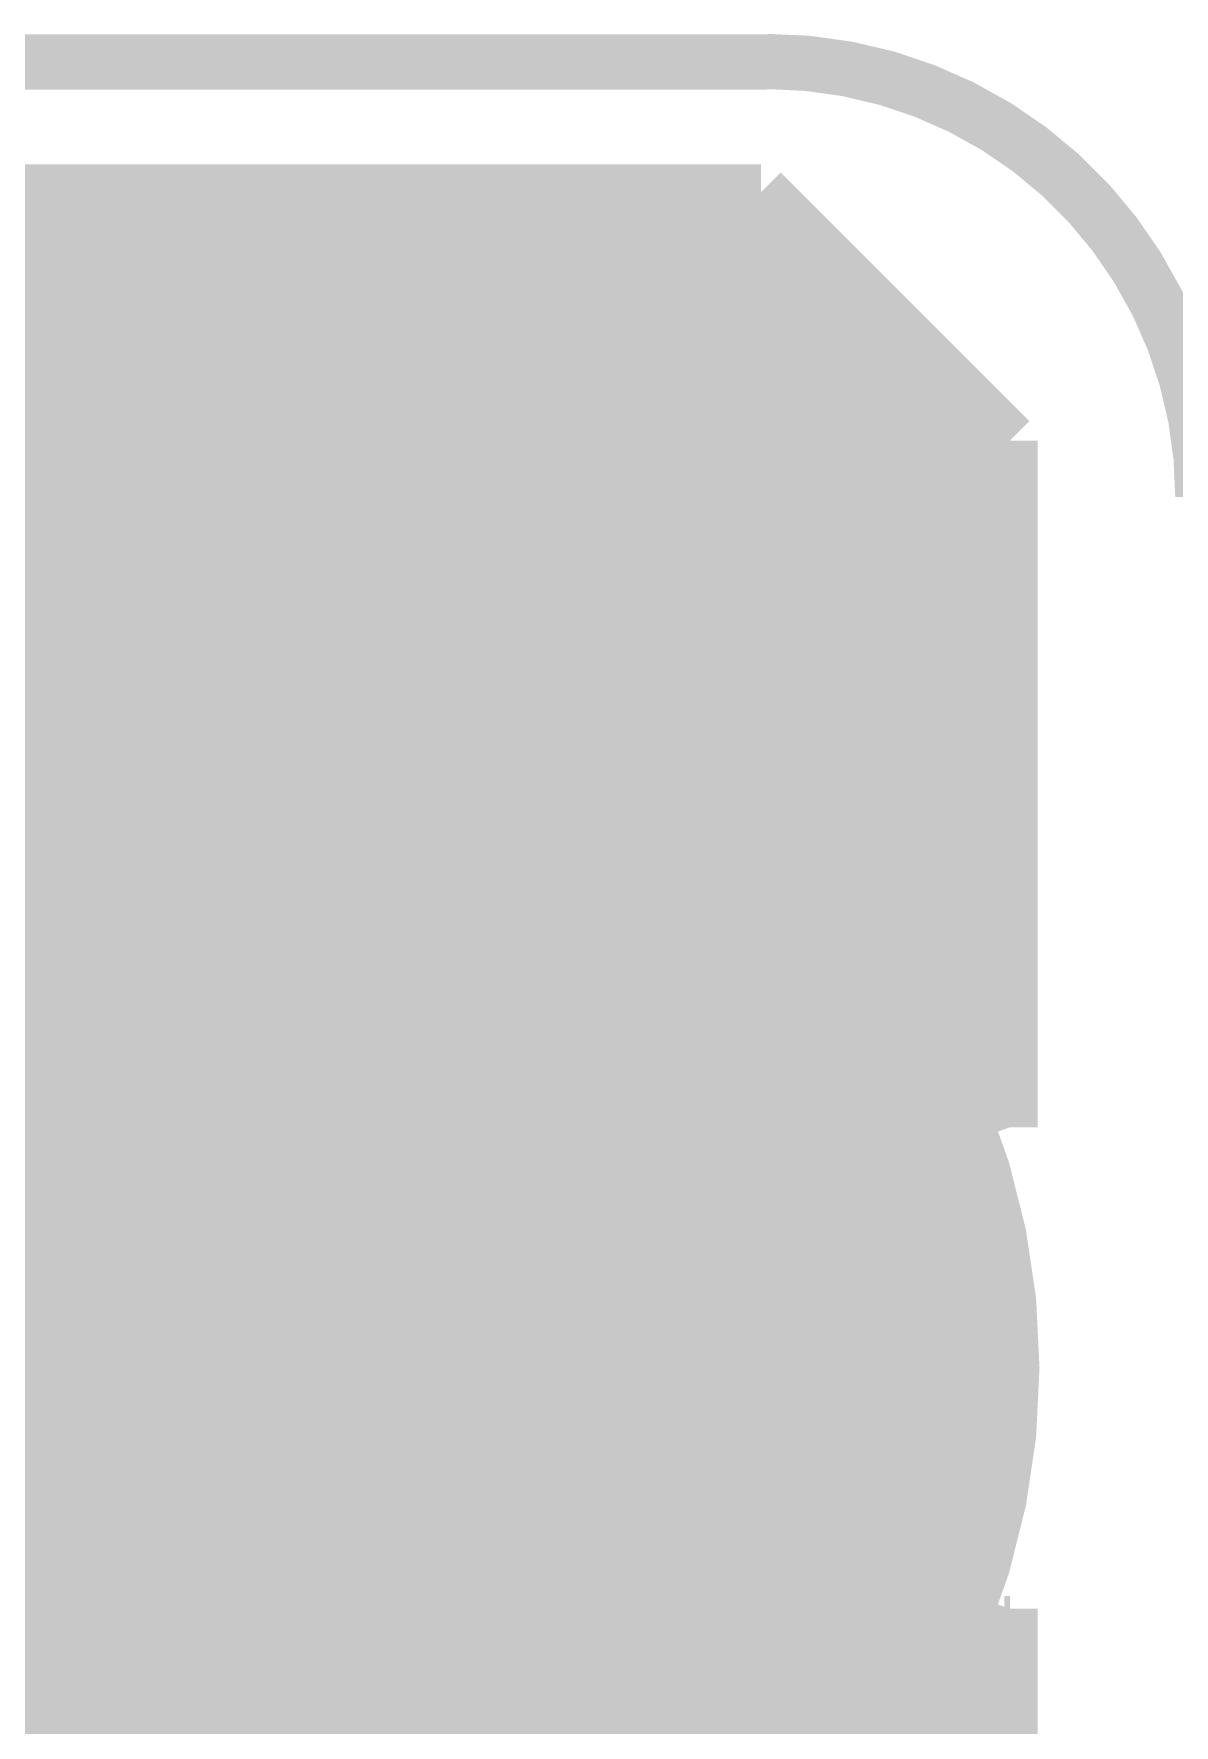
# Model space of a CAD drawing. Extents: x -72 to 72, y -47 to 50.
# Drawn here: x 18.63 to 23.87, y 42.36 to 50.13 of the extents above; entities that cross this region are included whole.
import ezdxf

# ---------------------------------------------------------------- set-up
doc = ezdxf.new("R2010")
doc.units = 0
doc.header["$MEASUREMENT"] = 0
doc.layers.get('0').update_dxf_attribs({"linetype": 'CONTINUOUS'})
for name, color, linetype in [('22-303-0_BOT', 7, 'CONTINUOUS'), ('22-303-0_DRD', 7, 'CONTINUOUS'), ('22-303-0_GND', 6, 'CONTINUOUS'), ('22-303-0_IN1', 4, 'CONTINUOUS'), ('22-303-0_IN2', 3, 'CONTINUOUS'), ('22-303-0_PWR', 5, 'CONTINUOUS'), ('22-303-0_SMB', 10, 'CONTINUOUS'), ('22-303-0_SMT', 14, 'CONTINUOUS'), ('22-303-0_TOP', 8, 'CONTINUOUS'), ('THRUHOLE_TAP', 7, 'CONTINUOUS')]:
    doc.layers.add(name, color=color, linetype=linetype)

# ---------------------------------------------------------------- blocks, each defined once
blk = doc.blocks.new('ROUND_29')
at = {"const_width": 2.99974}
blk.add_lwpolyline([(-1.49987, 0, 1), (1.49987, 0, 1)], format="xyb", close=True, dxfattribs=at)
blk = doc.blocks.new('ROUND_77')
at = {"const_width": 3.24993}
blk.add_lwpolyline([(-1.624964, 0, 1), (1.624964, 0, 1)], format="xyb", close=True, dxfattribs=at)
blk = doc.blocks.new('ROUND_20')
at = {"const_width": 0.7493}
blk.add_lwpolyline([(-0.37465, 0, 1), (0.37465, 0, 1)], format="xyb", close=True, dxfattribs=at)
blk = doc.blocks.new('ROUND_1')
at = {"const_width": 0.50038}
blk.add_lwpolyline([(-0.25019, 0, 1), (0.25019, 0, 1)], format="xyb", close=True, dxfattribs=at)
blk = doc.blocks.new('ROUND_102')
at = {"const_width": 1.6002}
blk.add_lwpolyline([(-0.8001, 0, 1), (0.8001, 0, 1)], format="xyb", close=True, dxfattribs=at)

msp = doc.modelspace()

# ---------------------------------------------------------------- linework, layer by layer
at = {"layer": '22-303-0_BOT', "const_width": 0.254}
for points in [[(21.971, 49.403), (-21.209, 49.403)], [(18.6436, 49.403), (18.6436, 47.01286)], [(18.8722, 49.403), (18.8722, 47.1043)], [(19.1008, 49.403), (19.1008, 47.17796)], [(19.3294, 49.403), (19.3294, 47.23384)], [(19.558, 49.403), (19.558, 47.27448)], [(19.7866, 49.403), (19.7866, 47.29734)], [(20.0152, 49.403), (20.0152, 47.30242)], [(20.2438, 49.403), (20.2438, 47.2948)], [(20.4724, 49.403), (20.4724, 47.2694)], [(20.701, 49.403), (20.701, 47.22876)], [(20.9296, 49.403), (20.9296, 47.17034)], [(21.1582, 49.403), (21.1582, 47.09414)], [(21.3868, 49.403), (21.3868, 46.99762)], [(21.6154, 49.403), (21.6154, 46.88078)], [(21.844, 49.403), (21.844, 46.74108)], [(21.971, 49.403), (23.114, 48.26)], [(22.0726, 49.3014), (22.0726, 46.57344)], [(22.1488, 49.2252), (-21.3868, 49.2252)], [(22.3012, 49.0728), (22.3012, 46.37024)], [(22.3774, 48.9966), (-21.6154, 48.9966)], [(22.5298, 48.8442), (22.5298, 46.1264)], [(22.606, 48.768), (-21.844, 48.768)], [(22.7584, 48.6156), (22.7584, 45.81906)], [(22.8346, 48.5394), (15.41272, 48.5394)], [(22.987, 48.387), (22.987, 45.41266)], [(23.0632, 48.3108), (15.68958, 48.3108)], [(23.114, 48.26), (23.114, 45.10532)], [(23.114, 48.0822), (15.83944, 48.0822)], [(23.114, 47.8536), (15.91818, 47.8536)], [(23.114, 47.625), (15.94358, 47.625)], [(23.114, 47.3964), (15.91818, 47.3964)], [(19.06016, 47.1678), (15.83944, 47.1678)], [(23.114, 47.1678), (20.93976, 47.1678)], [(23.114, 46.9392), (21.50872, 46.9392)], [(23.114, 46.7106), (21.88972, 46.7106)], [(23.114, 46.482), (22.18182, 46.482)], [(23.114, 46.2534), (22.4155, 46.2534)], [(23.114, 46.0248), (22.61108, 46.0248)], [(23.114, 45.7962), (22.77364, 45.7962)], [(23.114, 45.5676), (22.90826, 45.5676)], [(23.114, 45.339), (23.02002, 45.339)], [(23.114, 42.89298), (23.114, 40.767)], [(23.114, 42.8244), (23.0886, 42.8244)], [(22.987, 42.58564), (22.987, 40.80002)], [(23.114, 42.5958), (22.99208, 42.5958)], [(23.114, 42.3672), (22.8727, 42.3672)]]:
    msp.add_lwpolyline(points, dxfattribs=at)
for points in [[(19.99996, 47.30496, 0.4142136), (16.69542, 44.00042)], [(23.114, 45.10532, 0.3175294), (19.99996, 47.30496)], [(16.69542, 44.00042, 0.4142136), (19.99996, 40.69588)], [(19.99996, 40.69588, 0.3173302), (23.114, 42.89298)]]:
    msp.add_lwpolyline(points, format="xyb", dxfattribs=at)
at = {"layer": '22-303-0_DRD', "const_width": 0.254}
for points in [[(-21.99894, 49.9999), (21.99894, 49.9999)], [(19.74596, 44.63542), (19.36496, 44.25442)], [(20.25396, 44.63542), (19.74596, 44.63542)], [(20.63496, 44.25442), (20.25396, 44.63542)], [(19.36496, 44.25442), (19.36496, 43.74642)], [(20.63496, 43.74642), (20.63496, 44.25442)], [(19.36496, 43.74642), (19.74596, 43.36542)], [(20.25396, 43.36542), (20.63496, 43.74642)], [(19.74596, 43.36542), (20.25396, 43.36542)]]:
    msp.add_lwpolyline(points, dxfattribs=at)
msp.add_lwpolyline([(24.00046, 48.00092, 0.4142136), (21.99894, 50.00244)], format="xyb", dxfattribs=at)
at = {"layer": '22-303-0_GND', "const_width": 0.254}
msp.add_lwpolyline([(-21.99894, 49.9999), (21.99894, 49.9999)], dxfattribs=at)
msp.add_lwpolyline([(24.00046, 48.00092, 0.4142136), (21.99894, 50.00244)], format="xyb", dxfattribs=at)
at = {"layer": '22-303-0_IN2', "const_width": 0.254}
for points in [[(21.971, 49.403), (-12.12596, 49.403)], [(18.6436, 49.403), (18.6436, 47.01286)], [(18.8722, 49.403), (18.8722, 47.1043)], [(19.1008, 49.403), (19.1008, 47.17796)], [(19.3294, 49.403), (19.3294, 47.23384)], [(19.558, 49.403), (19.558, 47.27448)], [(19.7866, 49.403), (19.7866, 47.29734)], [(20.0152, 49.403), (20.0152, 47.30242)], [(20.2438, 49.403), (20.2438, 47.2948)], [(20.4724, 49.403), (20.4724, 47.2694)], [(20.701, 49.403), (20.701, 47.22876)], [(20.9296, 49.403), (20.9296, 47.17034)], [(21.1582, 49.403), (21.1582, 47.09414)], [(21.3868, 49.403), (21.3868, 46.99762)], [(21.6154, 49.403), (21.6154, 46.88078)], [(21.844, 49.403), (21.844, 46.74108)], [(21.971, 49.403), (23.114, 48.26)], [(22.0726, 49.3014), (22.0726, 46.57344)], [(22.1488, 49.2252), (-11.94816, 49.2252)], [(22.3012, 49.0728), (22.3012, 46.37024)], [(22.3774, 48.9966), (-11.71956, 48.9966)], [(22.5298, 48.8442), (22.5298, 46.1264)], [(22.606, 48.768), (-11.52652, 48.768)], [(22.7584, 48.6156), (22.7584, 45.81906)], [(22.8346, 48.5394), (15.41272, 48.5394)], [(22.987, 48.387), (22.987, 45.41266)], [(23.0632, 48.3108), (15.68958, 48.3108)], [(23.114, 48.26), (23.114, 45.10532)], [(23.114, 48.0822), (15.83944, 48.0822)], [(23.114, 47.8536), (15.91818, 47.8536)], [(23.114, 47.625), (15.94358, 47.625)], [(23.114, 47.3964), (15.91818, 47.3964)], [(19.06016, 47.1678), (15.83944, 47.1678)], [(23.114, 47.1678), (20.93976, 47.1678)], [(23.114, 46.9392), (21.50872, 46.9392)], [(23.114, 46.7106), (21.88972, 46.7106)], [(23.114, 46.482), (22.18182, 46.482)], [(23.114, 46.2534), (22.4155, 46.2534)], [(23.114, 46.0248), (22.61108, 46.0248)], [(23.114, 45.7962), (22.77364, 45.7962)], [(23.114, 45.5676), (22.90826, 45.5676)], [(23.114, 45.339), (23.02002, 45.339)], [(23.114, 42.89298), (23.114, 31.75)], [(23.114, 42.8244), (23.0886, 42.8244)], [(22.987, 42.58564), (22.987, 31.18104)], [(23.114, 42.5958), (22.99208, 42.5958)], [(23.114, 42.3672), (22.8727, 42.3672)]]:
    msp.add_lwpolyline(points, dxfattribs=at)
for points in [[(19.99996, 47.30496, 0.4142136), (16.69542, 44.00042)], [(23.114, 45.10532, 0.3175294), (19.99996, 47.30496)], [(16.69542, 44.00042, 0.4142136), (19.99996, 40.69588)], [(19.99996, 40.69588, 0.3173302), (23.114, 42.89298)]]:
    msp.add_lwpolyline(points, format="xyb", dxfattribs=at)
at = {"layer": '22-303-0_PWR', "const_width": 0.254}
msp.add_lwpolyline([(-21.99894, 49.9999), (21.99894, 49.9999)], dxfattribs=at)
msp.add_lwpolyline([(24.00046, 48.00092, 0.4142136), (21.99894, 50.00244)], format="xyb", dxfattribs=at)
at = {"layer": '22-303-0_TOP', "const_width": 0.254}
for points in [[(22.098, 49.276), (-21.336, 49.276), (-22.86, 47.752)], [(22.1488, 49.2252), (-21.3868, 49.2252)], [(18.6436, 49.276), (18.6436, 47.01286)], [(18.8722, 49.276), (18.8722, 47.1043)], [(19.1008, 49.276), (19.1008, 47.17796)], [(19.3294, 49.276), (19.3294, 47.23384)], [(19.558, 49.276), (19.558, 47.27448)], [(19.7866, 49.276), (19.7866, 47.29734)], [(20.0152, 49.276), (20.0152, 47.30242)], [(20.2438, 49.276), (20.2438, 47.2948)], [(20.4724, 49.276), (20.4724, 47.2694)], [(20.701, 49.276), (20.701, 47.22876)], [(20.9296, 49.276), (20.9296, 48.71974)], [(21.1582, 49.276), (21.1582, 48.93818)], [(21.3868, 49.276), (21.3868, 49.03724)], [(21.6154, 49.276), (21.6154, 49.06264)], [(21.844, 49.276), (21.844, 49.022)], [(22.0726, 49.276), (22.0726, 48.90262)], [(22.098, 49.276), (23.114, 48.26)], [(22.3012, 49.0728), (22.3012, 48.63592)], [(21.26742, 48.9966), (-21.6154, 48.9966)], [(22.3774, 48.9966), (21.91258, 48.9966)], [(22.5298, 48.8442), (22.5298, 46.1264)], [(20.96516, 48.768), (-21.844, 48.768)], [(22.606, 48.768), (22.2123, 48.768)], [(22.7584, 48.6156), (22.7584, 45.81906)], [(20.83562, 48.5394), (15.41272, 48.5394)], [(22.8346, 48.5394), (22.34438, 48.5394)], [(22.987, 48.387), (22.987, 45.41266)], [(20.78736, 48.3108), (15.68958, 48.3108)], [(23.0632, 48.3108), (22.39264, 48.3108)], [(23.114, 48.26), (23.114, 45.10532)], [(20.80514, 48.0822), (15.83944, 48.0822)], [(23.114, 48.0822), (22.37486, 48.0822)], [(20.89658, 47.8536), (15.91818, 47.8536)], [(23.114, 47.8536), (22.28342, 47.8536)], [(22.3012, 47.88408), (22.3012, 46.37024)], [(20.9296, 47.80026), (20.9296, 47.17034)], [(21.0947, 47.625), (15.94358, 47.625)], [(22.0726, 47.61738), (22.0726, 46.57344)], [(23.114, 47.625), (22.08276, 47.625)], [(21.1582, 47.58182), (21.1582, 47.09414)], [(21.3868, 47.48022), (21.3868, 46.99762)], [(21.6154, 47.45482), (21.6154, 46.88078)], [(21.844, 47.49546), (21.844, 46.74108)], [(23.114, 47.3964), (15.91818, 47.3964)], [(19.06016, 47.1678), (16.0147, 47.1678)], [(23.114, 47.1678), (20.93976, 47.1678)], [(23.114, 46.9392), (21.50872, 46.9392)], [(23.114, 46.7106), (21.88972, 46.7106)], [(23.114, 46.482), (22.18182, 46.482)], [(23.114, 46.2534), (22.4155, 46.2534)], [(23.114, 46.0248), (22.61108, 46.0248)], [(23.114, 45.7962), (22.77364, 45.7962)], [(23.114, 45.5676), (22.90826, 45.5676)], [(23.114, 45.339), (23.02002, 45.339)]]:
    msp.add_lwpolyline(points, dxfattribs=at)
for points in [[(21.59, 49.06518, 0.4142136), (20.78482, 48.26)], [(22.39518, 48.26, 0.4142136), (21.59, 49.06518)], [(20.78482, 48.26, 0.4142136), (21.59, 47.45482)], [(21.59, 47.45482, 0.4142136), (22.39518, 48.26)], [(19.99996, 47.30496, 0.4142136), (16.69542, 44.00042)], [(23.114, 45.10532, 0.3175294), (19.99996, 47.30496)], [(16.69542, 44.00042, 0.4142136), (19.99996, 40.69588)]]:
    msp.add_lwpolyline(points, format="xyb", dxfattribs=at)

# ---------------------------------------------------------------- block references
at = {"layer": '22-303-0_BOT'}
msp.add_blockref('ROUND_29', (19.99996, 44.00042), dxfattribs=at)
at = {"layer": '22-303-0_GND'}
msp.add_blockref('ROUND_77', (19.99996, 44.00042), dxfattribs=at)
at = {"layer": '22-303-0_IN1'}
msp.add_blockref('ROUND_29', (19.99996, 44.00042), dxfattribs=at)
at = {"layer": '22-303-0_IN2'}
msp.add_blockref('ROUND_29', (19.99996, 44.00042), dxfattribs=at)
at = {"layer": '22-303-0_PWR'}
msp.add_blockref('ROUND_77', (19.99996, 44.00042), dxfattribs=at)
at = {"layer": '22-303-0_SMB'}
msp.add_blockref('ROUND_29', (19.99996, 44.00042), dxfattribs=at)
at = {"layer": '22-303-0_SMT'}
for name, p in [('ROUND_20', (21.59, 48.26)), ('ROUND_29', (19.99996, 44.00042))]:
    msp.add_blockref(name, p, dxfattribs=at)
at = {"layer": '22-303-0_TOP'}
for name, p in [('ROUND_1', (21.59, 48.26)), ('ROUND_29', (19.99996, 44.00042))]:
    msp.add_blockref(name, p, dxfattribs=at)
at = {"layer": 'THRUHOLE_TAP'}
msp.add_blockref('ROUND_102', (19.99996, 44.00042), dxfattribs=at)

doc.saveas('drawing.dxf')
